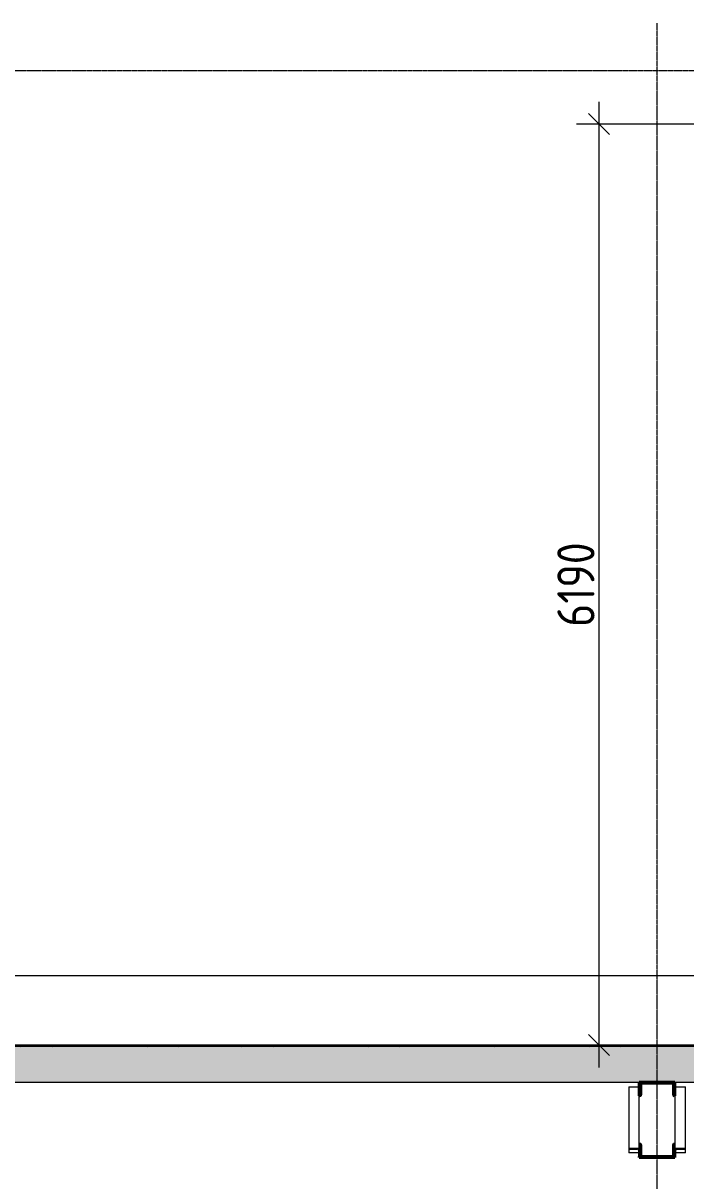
# Model space of a CAD drawing. Header units: millimetres. Extents: x 3292171 to 3365605, y -644412 to -600630.
# Drawn here: x 3317025 to 3321478, y -609336 to -601555 of the extents above; entities that cross this region are included whole.
import ezdxf

# ---------------------------------------------------------------- set-up
doc = ezdxf.new("R2010")
doc.units = ezdxf.units.MM
doc.header["$LTSCALE"] = 0.5
doc.linetypes.add('ADSK_Линия сетки', pattern=[25, 20, -2.5, 0, -2.5])
doc.layers.add('A-DOOR', color=7, linetype='Continuous', lineweight=18, true_color=0x7f7f7f)
doc.layers.add('Каркас несущий', color=7, linetype='Continuous', lineweight=18)
doc.layers.add('Несущие колонны', color=7, linetype='Continuous', lineweight=18)
doc.styles.add('GOST Common_1', font='GOST_Common.ttf', dxfattribs={"width": 0.9, "height": 250})
doc.dimstyles.new('ADSK_Основной_2_5_мм', dxfattribs={"dimscale": 304.8, "dimtxt": 251.428749, "dimasz": 0.463911, "dimexe": 0.492126, "dimexo": 0.492126, "dimgap": 0.098425, "dimtad": 1, "dimdec": 3, "dimrnd": 0.001, "dimdsep": 46, "dimtxsty": 'GOST Common_1', "dimblk1": 'OBLIQUE', "dimblk2": 'OBLIQUE', "dimsah": 1, "dimcen": 0.09, "dimdle": 0.492126, "dimazin": 2, "dimtfac": 1, "dimtdec": 4, "dimtix": 1, "dimtmove": 0, "dimatfit": 3, "dimfxl": 1, "dimtvp": 1, "dimtolj": 1, "dimtzin": 0, "dimlwd": 20, "dimlwe": 20, "dimarcsym": 2})
pattern_1 = [(135, (8972.8, 6000), (-106.066, -106.066), [])]
pattern_2 = [(315, (-8522.2, -6000), (106.066, 106.066), [])]

# ---------------------------------------------------------------- blocks, each defined once
blk = doc.blocks.new('ADSK_КолоннаНесущая_Швеллер_ПолкаПараллельная_ГОСТ 8240-97 - 24П-V13-004_АР_РД_План_0_000')
at = {"layer": 'Несущие колонны', "lineweight": 9}
h = blk.add_hatch(dxfattribs=at)
h.set_pattern_fill('FP_21', color=256, style=0, pattern_type=2)
h.set_pattern_definition(pattern_1)
h.paths.add_polyline_path([(62.8, 120), (-27.2, 120), (-27.2, -120), (62.8, -120), (62.8, -116), (61, -111.8), (56.8, -110), (-11.1, -110), (-18.5, -106.9), (-21.6, -99.5), (-21.6, 99.5), (-18.5, 106.9), (-11.1, 110), (56.8, 110), (61, 111.8), (62.8, 116)], flags=0)
at = {"layer": 'Несущие колонны', "lineweight": 40}
for p, q in [((62.8, 120), (-27.2, 120)), ((-27.2, 120), (-27.2, -120)), ((-21.6, -99.5), (-21.6, 99.5)), ((-11.1, 110), (56.8, 110)), ((62.8, 116), (62.8, 120)), ((-27.2, -120), (62.8, -120)), ((56.8, -110), (-11.1, -110)), ((62.8, -120), (62.8, -116))]:
    blk.add_line(p, q, dxfattribs=at)
for centre, radius, start, end in [((-11.1, 99.5), 10.5, 90, 180), ((56.8, 116), 6, 270, 360), ((-11.1, -99.5), 10.5, 180, 270), ((56.8, -116), 6, 360, 90)]:
    blk.add_arc(centre, radius, start, end, dxfattribs=at)
blk = doc.blocks.new('ADSK_КолоннаНесущая_Швеллер_ПолкаПараллельная_ГОСТ 8240-97 - 24П-V14-004_АР_РД_План_0_000')
at = {"layer": 'Несущие колонны', "lineweight": 9}
h = blk.add_hatch(dxfattribs=at)
h.set_pattern_fill('FP_22', color=256, style=0, pattern_type=2)
h.set_pattern_definition(pattern_2)
h.paths.add_polyline_path([(-27.2, -120), (62.8, -120), (62.8, -116), (61, -111.8), (56.8, -110), (-11.1, -110), (-18.5, -106.9), (-21.6, -99.5), (-20.7, 101.7), (-18.5, 106.9), (-11.1, 110), (56.8, 110), (61, 111.8), (62.8, 116), (62.8, 120), (-27.2, 120), (-27.2, 12)], flags=0)
at = {"layer": 'Несущие колонны', "lineweight": 40}
for p, q in [((-27.2, -120), (-27.2, 120)), ((-27.2, 120), (-20.7, 120)), ((-21.6, 99.5), (-21.6, -99.5)), ((56.8, 110), (-11.1, 110)), ((62.8, 120), (62.8, 116)), ((-20.7, -120), (-27.2, -120)), ((-11.1, -110), (56.8, -110)), ((62.8, -116), (62.8, -120))]:
    blk.add_line(p, q, dxfattribs=at)
for centre, radius, start, end in [((-11.1, 99.5), 10.5, 90, 180), ((56.8, 116), 6, 270, 0), ((-11.1, -99.5), 10.5, 180, 270), ((56.8, -116), 6, 0, 90)]:
    blk.add_arc(centre, radius, start, end, dxfattribs=at)
blk = doc.blocks.new('ADSK_ЭлементКолонны_Уголок_ГОСТ 8509-93 - L 70x5-641669-004_АР_РД_План_0_000')
at = {"layer": 'Каркас несущий'}
for p, q in [((-17875, -8525.4), (-17810, -8525.4)), ((-17810, -8554.3), (-17810, -8525.4)), ((-17880, -8994.1), (-17877.7, -8994.1)), ((-17875, -8992), (-17875, -8969.3))]:
    blk.add_line(p, q, dxfattribs=at)
blk.add_ellipse((-17877.7, -8992), major_axis=(2.7, 0), ratio=0.766044, start_param=4.712389, end_param=6.283185, dxfattribs=at)
blk = doc.blocks.new('ADSK_ЭлементКолонны_Уголок_ГОСТ 8509-93 - L 70x5-642841-004_АР_РД_План_0_000')
at = {"layer": 'Каркас несущий'}
for p, q in [((-17877.7, -8501.5), (-17880, -8501.5)), ((-17880, -8501.5), (-17880, -8554.3)), ((-17880, -8554.3), (-17810, -8554.3)), ((-17880, -8554.3), (-17880, -8910)), ((-17875, -8544.5), (-17875, -8503.5)), ((-17812.7, -8550.6), (-17867, -8550.6)), ((-17810, -8554.3), (-17810, -8552.6)), ((-17810, -8969.3), (-17810, -8554.3)), ((-17810, -8969.3), (-17880, -8969.3))]:
    blk.add_line(p, q, dxfattribs=at)
for centre, major_axis, start_param, end_param in [((-17877.7, -8503.5), (2.7, 0), 0, 1.570796), ((-17867, -8544.5), (8, 0), 3.141593, 4.712389), ((-17812.7, -8552.6), (2.7, 0), 0, 1.570796)]:
    blk.add_ellipse(centre, major_axis=major_axis, ratio=0.75471, start_param=start_param, end_param=end_param, dxfattribs=at)
blk = doc.blocks.new('ADSK_ЭлементКолонны_Уголок_ГОСТ 8509-93 - L 70x5-642911-004_АР_РД_План_0_000')
at = {"layer": 'Каркас несущий'}
for p, q in [((-18190, -8525.4), (-18125, -8525.4)), ((-18190, -8525.4), (-18190, -8554.3)), ((-18125, -8969.3), (-18125, -8992)), ((-18122.3, -8994.1), (-18120, -8994.1))]:
    blk.add_line(p, q, dxfattribs=at)
blk.add_ellipse((-18122.3, -8992), major_axis=(2.7, 0), ratio=0.766044, start_param=3.141593, end_param=4.712389, dxfattribs=at)
blk = doc.blocks.new('ADSK_ЭлементКолонны_Уголок_ГОСТ 8509-93 - L 70x5-642913-004_АР_РД_План_0_000')
at = {"layer": 'Каркас несущий'}
for p, q in [((-18190, -8552.6), (-18190, -8554.3)), ((-18190, -8554.3), (-18120, -8554.3)), ((-18190, -8554.3), (-18190, -8969.3)), ((-18133, -8550.6), (-18187.3, -8550.6)), ((-18125, -8503.5), (-18125, -8544.5)), ((-18120, -8501.5), (-18122.3, -8501.5)), ((-18120, -8554.3), (-18120, -8501.5)), ((-18120, -8910), (-18120, -8554.3)), ((-18120, -8969.3), (-18190, -8969.3))]:
    blk.add_line(p, q, dxfattribs=at)
for centre, major_axis, start_param, end_param in [((-18187.3, -8552.6), (2.7, 0), 1.570796, 3.141593), ((-18133, -8544.5), (8, 0), 4.712389, 6.283185), ((-18122.3, -8503.5), (2.7, 0), 1.570796, 3.141593)]:
    blk.add_ellipse(centre, major_axis=major_axis, ratio=0.75471, start_param=start_param, end_param=end_param, dxfattribs=at)
blk = doc.blocks.new('ADSK_КолоннаНесущая_Швеллер_ПолкаПараллельная_ГОСТ 8240-97 - 24П-V87-004_АР_РД_План_0_000')
at = {"layer": 'Несущие колонны', "lineweight": 9}
h = blk.add_hatch(dxfattribs=at)
h.set_pattern_fill('FP_21', color=256, style=0, pattern_type=2)
h.set_pattern_definition(pattern_1)
h.paths.add_polyline_path([(62.8, 120), (-27.2, 120), (-27.2, -120), (62.8, -120), (62.8, -116), (61, -111.8), (56.8, -110), (-11.1, -110), (-18.5, -106.9), (-21.6, -99.5), (-21.6, 99.5), (-18.5, 106.9), (-11.1, 110), (56.8, 110), (61, 111.8), (62.8, 116)], flags=0)
at = {"layer": 'Несущие колонны', "lineweight": 40}
for p, q in [((62.8, 120), (-27.2, 120)), ((-27.2, 120), (-27.2, -120)), ((-21.6, -99.5), (-21.6, 99.5)), ((-11.1, 110), (56.8, 110)), ((62.8, 116), (62.8, 120)), ((-27.2, -120), (62.8, -120)), ((56.8, -110), (-11.1, -110)), ((62.8, -120), (62.8, -116))]:
    blk.add_line(p, q, dxfattribs=at)
for centre, radius, start, end in [((-11.1, 99.5), 10.5, 90, 180), ((56.8, 116), 6, 270, 360), ((-11.1, -99.5), 10.5, 180, 270), ((56.8, -116), 6, 360, 90)]:
    blk.add_arc(centre, radius, start, end, dxfattribs=at)
blk = doc.blocks.new('ADSK_КолоннаНесущая_Швеллер_ПолкаПараллельная_ГОСТ 8240-97 - 24П-V88-004_АР_РД_План_0_000')
at = {"layer": 'Несущие колонны', "lineweight": 9}
h = blk.add_hatch(dxfattribs=at)
h.set_pattern_fill('FP_22', color=256, style=0, pattern_type=2)
h.set_pattern_definition(pattern_2)
h.paths.add_polyline_path([(-27.2, -120), (62.8, -120), (62.8, -116), (61, -111.8), (56.8, -110), (-11.1, -110), (-18.5, -106.9), (-21.6, -99.5), (-20.7, 101.7), (-18.5, 106.9), (-11.1, 110), (56.8, 110), (61, 111.8), (62.8, 116), (62.8, 120), (-27.2, 120), (-27.2, 12)], flags=0)
at = {"layer": 'Несущие колонны', "lineweight": 40}
for p, q in [((-27.2, -120), (-27.2, 120)), ((-27.2, 120), (-20.7, 120)), ((-21.6, 99.5), (-21.6, -99.5)), ((56.8, 110), (-11.1, 110)), ((62.8, 120), (62.8, 116)), ((-20.7, -120), (-27.2, -120)), ((-11.1, -110), (56.8, -110)), ((62.8, -116), (62.8, -120))]:
    blk.add_line(p, q, dxfattribs=at)
for centre, radius, start, end in [((-11.1, 99.5), 10.5, 90, 180), ((56.8, 116), 6, 270, 0), ((-11.1, -99.5), 10.5, 180, 270), ((56.8, -116), 6, 0, 90)]:
    blk.add_arc(centre, radius, start, end, dxfattribs=at)
blk = doc.blocks.new('_Oblique')
at = {"color": 0, "linetype": 'ByBlock', "lineweight": -2}
blk.add_line((-0.5, -0.5), (0.5, 0.5), dxfattribs=at)
blk = doc.blocks.new('*D2497')
at = {"layer": 'A-DOOR', "color": 0, "lineweight": 20, "transparency": 16777216}
for p, q in [((3297284.7, -608273.4), (3297284.7, -607806.7)), ((3297134.7, -607956.7), (3321894.7, -607956.7)), ((3321744.7, -608006.7), (3321744.7, -608106.7))]:
    blk.add_line(p, q, dxfattribs=at)
at = {"layer": 'Defpoints', "color": 0, "lineweight": 15, "transparency": 16777216}
for p in [(3321744.7, -607856.7), (3321744.7, -607956.7), (3297284.7, -608423.4)]:
    blk.add_point(p, dxfattribs=at)
at = {"layer": 'A-DOOR', "color": 0, "lineweight": 20, "transparency": 16777216, "xscale": 141.4, "yscale": 141.4, "zscale": 141.4, "rotation": 180}
blk.add_blockref('_Oblique', (3297284.7, -607956.7), dxfattribs=at)
at = {"layer": 'A-DOOR', "color": 0, "lineweight": 20, "transparency": 16777216, "xscale": 141.4, "yscale": 141.4, "zscale": 141.4}
blk.add_blockref('_Oblique', (3321744.7, -607956.7), dxfattribs=at)
at = {"layer": 'A-DOOR', "color": 0, "lineweight": 20, "transparency": 16777216, "insert": (3309514.7, -607801.7), "char_height": 250, "width": 997.192, "attachment_point": 5, "style": 'GOST Common_1'}
blk.add_mtext('\\A1;24460', dxfattribs=at)
blk = doc.blocks.new('*D2498')
at = {"layer": 'A-DOOR', "color": 0, "lineweight": 20, "transparency": 16777216}
for p, q in [((3320894.3, -602083.4), (3320894.3, -608573.4)), ((3321594.7, -602233.4), (3320744.3, -602233.4)), ((3320844.2, -608423.4), (3320744.3, -608423.4))]:
    blk.add_line(p, q, dxfattribs=at)
at = {"layer": 'Defpoints', "color": 0, "lineweight": 15, "transparency": 16777216}
for p in [(3321744.7, -602233.4), (3320894.3, -608423.4), (3320994.2, -608423.4)]:
    blk.add_point(p, dxfattribs=at)
at = {"layer": 'A-DOOR', "color": 0, "lineweight": 20, "transparency": 16777216, "xscale": 141.4, "yscale": 141.4, "zscale": 141.4}
for p, rotation in [((3320894.3, -602233.4), 90), ((3320894.3, -608423.4), 270)]:
    blk.add_blockref('_Oblique', p, dxfattribs=dict(at, rotation=rotation))
at = {"layer": 'A-DOOR', "color": 0, "lineweight": 20, "transparency": 16777216, "insert": (3320739.3, -605328.4), "char_height": 250, "width": 700.591, "attachment_point": 5, "rotation": 90, "style": 'GOST Common_1'}
blk.add_mtext('\\A1;6190', dxfattribs=at)

msp = doc.modelspace()

# ---------------------------------------------------------------- hatches: boundary and pattern name
at = {"layer": 'A-DOOR', "lineweight": 9, "true_color": 0x636466}
h = msp.add_hatch(dxfattribs=at)
h.set_pattern_fill('FP_52', color=251, style=0, pattern_type=2)
h.set_pattern_definition([(45, (3327284.68, -617673.39), (-106.066, 106.066), [])])
h.paths.add_polyline_path([(3357094.6806, -608433.3913), (3357094.6806, -608423.3913), (3338344.6806, -608423.3913), (3338344.6806, -608433.3913), (3356900.8899, -608433.3913)], flags=0)
h.paths.add_polyline_path([(3338194.6806, -608433.3913), (3338194.6806, -608423.3913), (3331659.6806, -608423.3913), (3331659.6806, -608433.3913), (3334975.8371, -608433.3913)], flags=0)
h.paths.add_polyline_path([(3329759.6806, -608433.3913), (3331149.6806, -608433.3913), (3331149.6806, -608423.3913), (3329759.6806, -608423.3913)], flags=0)
h.paths.add_polyline_path([(3328129.6806, -608433.3913), (3328719.6806, -608433.3913), (3328719.6806, -608423.3913), (3328129.6806, -608423.3913)], flags=0)
h.paths.add_polyline_path([(3327349.6806, -608433.3913), (3327349.6806, -608423.3913), (3323849.6806, -608423.3913), (3323849.6806, -608433.3913), (3326205.816, -608433.3913)], flags=0)
h.paths.add_polyline_path([(3322869.6806, -608433.3913), (3322869.6806, -608423.3913), (3321994.6806, -608423.3913), (3321994.6806, -608433.3913)], flags=0)
h.paths.add_polyline_path([(3321754.6806, -608433.3913), (3321754.6806, -608423.3913), (3297294.6806, -608423.3913), (3297294.6806, -608433.3913), (3317435.7949, -608433.3913)], flags=0)
h = msp.add_hatch(dxfattribs=at)
h.set_pattern_fill('FP_51', color=251, style=0, pattern_type=2)
h.set_pattern_definition([(45, (3327284.68, -617673.39), (84.19025, 308.69666), [396.875, -79.375, 3.353, -76.022])])
h.paths.add_polyline_path([(3356884.1806, -608673.3913), (3357094.6806, -608673.3913), (3357094.6806, -608433.3913), (3329759.6806, -608433.3913), (3329759.6806, -608673.3913), (3356685.1806, -608673.3913)], flags=0)
h.paths.add_polyline_path([(3327176.8592, -608673.3913), (3327349.6806, -608673.3913), (3327349.6806, -608433.3913), (3323849.6806, -608433.3913), (3323849.6806, -608673.3913), (3327174.6806, -608673.3913)], flags=0)
h.paths.add_polyline_path([(3328719.6806, -608673.3913), (3328719.6806, -608433.3913), (3328129.6806, -608433.3913), (3328129.6806, -608673.3913)], flags=0)
h.paths.add_polyline_path([(3322869.6806, -608673.3913), (3322869.6806, -608433.3913), (3297534.6806, -608433.3913), (3297534.6806, -608673.3913), (3321820.8054, -608673.3913)], flags=0)

# ---------------------------------------------------------------- linework, layer by layer
at = {"layer": 'A-DOOR', "color": 251, "linetype": 'ADSK_Линия сетки', "true_color": 0x636466}
for p, q in [((3321284.6806, -643612.0086), (3321284.6806, -601555.4033)), ((3292970.5006, -601873.3913), (3363853.491, -601873.3913)), ((3292970.5006, -601873.3913), (3363853.491, -601873.3913)), ((3292970.5006, -608673.3913), (3363853.491, -608673.3913))]:
    msp.add_line(p, q, dxfattribs=at)
at = {"layer": 'A-DOOR', "color": 251, "lineweight": 18, "true_color": 0x636466}
msp.add_line((3321744.6806, -608423.3913), (3297284.6806, -608423.3913), dxfattribs=at)
at = {"layer": 'A-DOOR', "color": 251, "true_color": 0x636466}
for p, q in [((3321754.6806, -608433.3913), (3297294.6806, -608433.3913)), ((3315404.6806, -608673.3913), (3321164.6806, -608673.3913)), ((3321404.6806, -608673.3913), (3322869.6806, -608673.3913))]:
    msp.add_line(p, q, dxfattribs=at)

# ---------------------------------------------------------------- block references
for name, p, rotation in [('ADSK_ЭлементКолонны_Уголок_ГОСТ 8509-93 - L 70x5-641669-004_АР_РД_План_0_000', (3303284.6806, -617673.3913), 180), ('ADSK_ЭлементКолонны_Уголок_ГОСТ 8509-93 - L 70x5-641669-004_АР_РД_План_0_000', (3303284.6806, -617673.3913), 180), ('ADSK_ЭлементКолонны_Уголок_ГОСТ 8509-93 - L 70x5-642841-004_АР_РД_План_0_000', (3303284.6806, -617673.3913), 180), ('ADSK_ЭлементКолонны_Уголок_ГОСТ 8509-93 - L 70x5-642841-004_АР_РД_План_0_000', (3303284.6806, -617673.3913), 180), ('ADSK_КолоннаНесущая_Швеллер_ПолкаПараллельная_ГОСТ 8240-97 - 24П-V13-004_АР_РД_План_0_000', (3321284.6806, -608700.5913), 269.9999999999993), ('ADSK_КолоннаНесущая_Швеллер_ПолкаПараллельная_ГОСТ 8240-97 - 24П-V87-004_АР_РД_План_0_000', (3321284.6806, -608700.5913), 269.9999999999993), ('ADSK_ЭлементКолонны_Уголок_ГОСТ 8509-93 - L 70x5-642911-004_АР_РД_План_0_000', (3303284.6806, -617673.3913), 180), ('ADSK_ЭлементКолонны_Уголок_ГОСТ 8509-93 - L 70x5-642911-004_АР_РД_План_0_000', (3303284.6806, -617673.3913), 180), ('ADSK_ЭлементКолонны_Уголок_ГОСТ 8509-93 - L 70x5-642913-004_АР_РД_План_0_000', (3303284.6806, -617673.3913), 180), ('ADSK_ЭлементКолонны_Уголок_ГОСТ 8509-93 - L 70x5-642913-004_АР_РД_План_0_000', (3303284.6806, -617673.3913), 180), ('ADSK_КолоннаНесущая_Швеллер_ПолкаПараллельная_ГОСТ 8240-97 - 24П-V14-004_АР_РД_План_0_000', (3321284.6806, -609151.1913), 89.99999999999886), ('ADSK_КолоннаНесущая_Швеллер_ПолкаПараллельная_ГОСТ 8240-97 - 24П-V88-004_АР_РД_План_0_000', (3321284.6806, -609151.1913), 89.99999999999886)]:
    msp.add_blockref(name, p, dxfattribs=dict(at, rotation=rotation))

# ---------------------------------------------------------------- dimensions: what is measured, and where the dimension line sits
at = {"layer": 'A-DOOR', "color": 251, "lineweight": 20, "true_color": 0x636466}
dim = msp.add_linear_dim(base=(3320894.2569, -608423.3913), p1=(3321744.6806, -602233.3913), p2=(3320994.2418, -608423.3913), angle=90, dimstyle='ADSK_Основной_2_5_мм', override={"dimpost": '<>', "dimfxl": 6235.323437}, dxfattribs=at)
dim.commit()
dim.dimension.update_dxf_attribs({"geometry": '*D2498', "text_midpoint": (3320739.2569, -605328.3913)})
dim = msp.add_linear_dim(base=(3321744.6806, -607956.6847), p1=(3297284.6806, -608423.3913), p2=(3321744.6806, -607856.6998), dimstyle='ADSK_Основной_2_5_мм', override={"dimpost": '<>', "dimfxl": 24466.563699}, dxfattribs=at)
dim.commit()
dim.dimension.update_dxf_attribs({"geometry": '*D2497', "text_midpoint": (3309514.6806, -607801.6847)})

doc.saveas('drawing.dxf')
